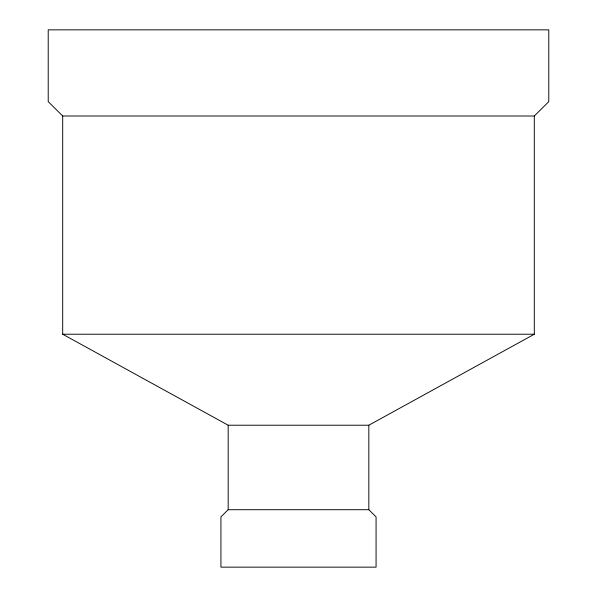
<?xml version="1.0" encoding="UTF-8"?>
<svg xmlns="http://www.w3.org/2000/svg" width="597" height="597" viewBox="0 0 597 597"><rect width="100%" height="100%" fill="white"/><g stroke="black" fill="none" stroke-linecap="round" stroke-linejoin="round"><path stroke-width="0.9" d="M534.308 116.005L548.785 101.647L548.785 29.85L48.215 29.85L48.215 101.647L62.692 116.005L534.308 116.005L534.308 334.223L368.827 425.221L228.173 425.221L62.692 334.223L62.692 116.005M228.173 509.711L220.927 516.89L220.927 567.15L376.073 567.15L376.073 516.89L368.827 509.711L228.173 509.711L228.173 425.221M62.692 334.223L534.308 334.223M368.827 425.221L368.827 509.711"/></g></svg>
